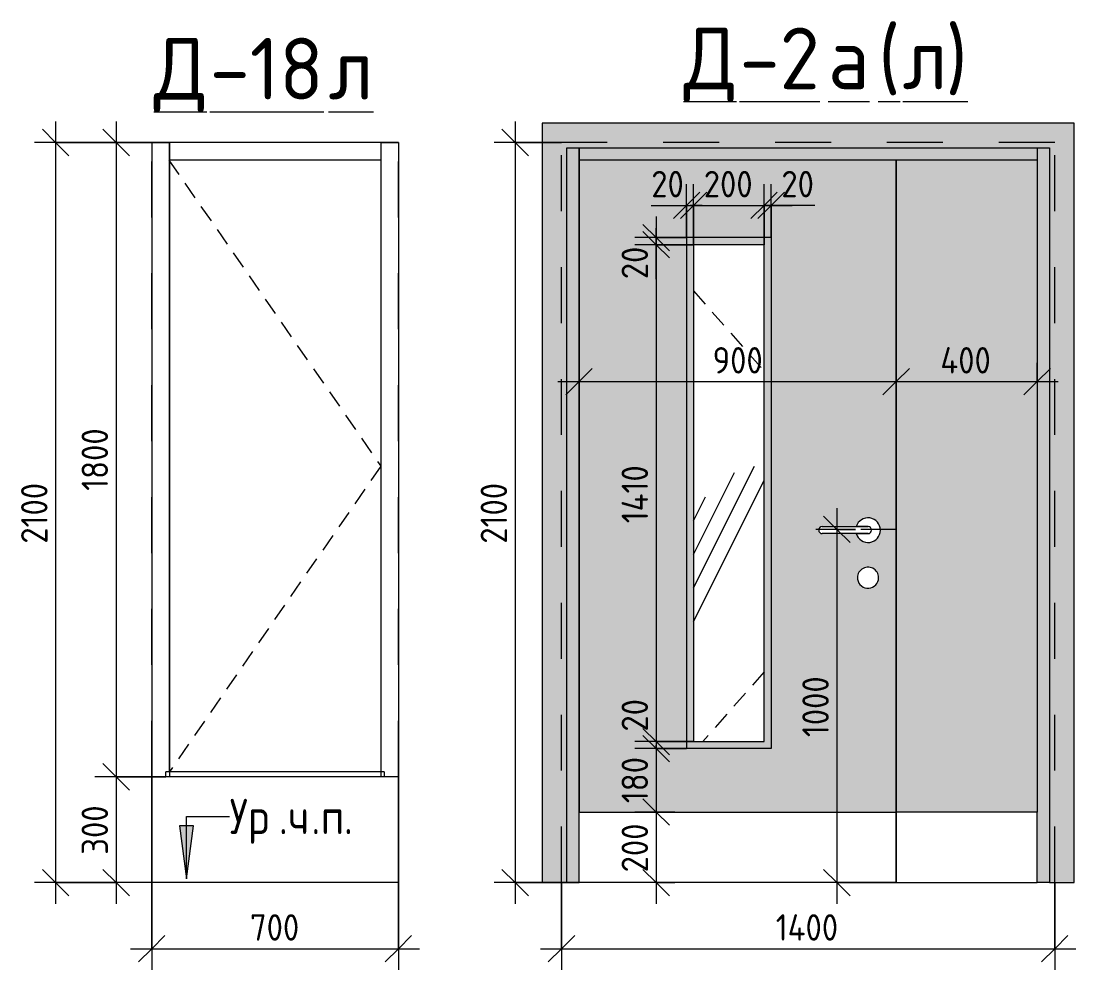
# Model space of a CAD drawing. Header units: millimetres. Extents: x 10994 to 23019, y 8176 to 23645.
# Drawn here: x 14257 to 17250, y 20927 to 23620 of the extents above; entities that cross this region are included whole.
import ezdxf

# ---------------------------------------------------------------- set-up
doc = ezdxf.new("R2010")
doc.units = ezdxf.units.MM
for name, pattern in [('200_ШТРИХ__ш1_п0_6_', [80, 50, -30]), ('ADSK_Штрих_ш2 п1', [150, 100, -50]), ('Штрих', [317.5, 158.75, -158.75])]:
    doc.linetypes.add(name, pattern=pattern)
for name, color, linetype, lineweight in [('A-ANNO-DIMS', 7, 'Continuous', 9), ('A-ANNO-DIMS-50', 7, 'Continuous', 9), ('A-DETL', 7, 'Continuous', 9), ('A-DETL-1', 7, 'ADSK_Штрих_ш2 п1', 9), ('A-DOOR', 7, 'Continuous', 9), ('A-DOOR-1', 7, 'Штрих', 9), ('A-DOOR-2', 7, '200_ШТРИХ__ш1_п0_6_', 9), ('A-DOOR-FRAM', 7, 'Continuous', 9)]:
    doc.layers.add(name, color=color, linetype=linetype, lineweight=lineweight)
doc.layers.add('G-ANNO-TEXT-1', color=7, linetype='Continuous', lineweight=9, true_color=0x3c3c3c)
doc.styles.add('GOST Common', font='GOST_Common.ttf', dxfattribs={"height": 175})
doc.styles.add('GOST Common_1', font='GOST_Common.ttf', dxfattribs={"width": 0.9, "height": 100})
doc.styles.add('ISOCPEUR', font='isocpeur.ttf', dxfattribs={"width": 0.9, "height": 75})
doc.dimstyles.new('ISO-1_5', dxfattribs={"dimscale": 304.8, "dimtxt": 74.698588, "dimasz": 0.246063, "dimexe": 0.19685, "dimexo": 0, "dimgap": 0, "dimtad": 1, "dimdec": 0, "dimrnd": 10, "dimzin": 0, "dimdsep": 46, "dimtxsty": 'ISOCPEUR', "dimblk1": 'OBLIQUE', "dimblk2": 'OBLIQUE', "dimsah": 1, "dimcen": 0.09, "dimdle": 0.19685, "dimazin": 0, "dimtfac": 1, "dimtdec": 4, "dimtix": 1, "dimtmove": 0, "dimatfit": 3, "dimfxl": 1, "dimtvp": 1, "dimtolj": 1, "dimtzin": 0, "dimarcsym": 2})
doc.dimstyles.new('ISO-1_5_1', dxfattribs={"dimscale": 304.8, "dimtxt": 74.698588, "dimasz": 0.246063, "dimexe": 0.19685, "dimexo": 0, "dimgap": 0, "dimtad": 1, "dimdec": 0, "dimrnd": 10, "dimzin": 0, "dimdsep": 46, "dimtxsty": 'ISOCPEUR', "dimblk1": 'OBLIQUE', "dimblk2": 'OBLIQUE', "dimsah": 1, "dimcen": 0.09, "dimdle": 0.19685, "dimazin": 0, "dimtfac": 1, "dimtdec": 4, "dimtix": 1, "dimtmove": 1, "dimatfit": 3, "dimfxl": 1, "dimtvp": 1, "dimtolj": 1, "dimtzin": 0, "dimarcsym": 2})

# ---------------------------------------------------------------- blocks, each defined once
blk = doc.blocks.new('Family - ___-32314358-_Двери_ 3 этаж 23-33')
at = {"layer": 'A-DOOR'}
for p, q in [((4226, 23225.1), (3626, 23225.1)), ((3626, 21489.1), (3626, 23225.1)), ((4226, 23225.1), (4226, 21489.1)), ((4226, 21489.1), (3626, 21489.1))]:
    blk.add_line(p, q, dxfattribs=at)
at = {"layer": 'A-DOOR-1'}
for p, q in [((4276, 23275.1), (3576, 23275.1)), ((3576, 21475.1), (3576, 23275.1)), ((4276, 23275.1), (3576, 23275.1)), ((3576, 21475.1), (3576, 23275.1)), ((4276, 21475.1), (4276, 23275.1)), ((4276, 21475.1), (4276, 23275.1))]:
    blk.add_line(p, q, dxfattribs=at)
at = {"layer": 'A-DOOR-2'}
for p, q in [((3624.6, 23225.1), (4226, 22357.1)), ((4226, 22357.1), (3626, 21489.1))]:
    blk.add_line(p, q, dxfattribs=at)
at = {"layer": 'A-DOOR-FRAM'}
for p, q in [((3576, 23275.1), (3626, 23275.1)), ((3576, 23275.1), (3576, 21475.1)), ((3626, 23225.1), (3626, 23275.1)), ((4226, 23275.1), (3626, 23275.1)), ((3626, 23275.1), (3626, 21475.1)), ((4226, 23275.1), (4226, 23225.1)), ((4226, 23275.1), (4276, 23275.1)), ((4226, 23275.1), (4226, 21475.1)), ((4276, 23275.1), (4276, 21475.1)), ((4226, 23225.1), (3626, 23225.1)), ((3626, 21475.1), (3576, 21475.1)), ((3616, 21475.1), (3616, 21489.1)), ((4236, 21489.1), (3616, 21489.1)), ((4236, 21475.1), (3616, 21475.1)), ((4276, 21475.1), (4226, 21475.1)), ((4236, 21489.1), (4236, 21475.1))]:
    blk.add_line(p, q, dxfattribs=at)
blk = doc.blocks.new('Family - ___-32314423-_Двери_ 3 этаж 23-33')
at = {"layer": 'A-DOOR'}
h = blk.add_hatch(color=256, dxfattribs=at)
h.paths.add_polyline_path([(5051.4, 21375.1), (5688.9, 21375.1), (5688.9, 23225.1), (4788.9, 23225.1), (4788.9, 21375.1), (4951.4, 21375.1)])
h.paths.add_polyline_path([(5113.9, 21575.1), (5113.9, 22985.1), (5313.9, 22985.1), (5313.9, 21575.1)])
h.paths.add_polyline_path([(5611.1, 22010.2), (5603.6, 22010.6), (5596.5, 22012.8), (5589.5, 22017.3), (5584.9, 22022.1), (5580.9, 22029.8), (5579.2, 22035.8), (5579.2, 22043.9), (5580.9, 22050.7), (5584.9, 22057.9), (5589.5, 22063), (5595.9, 22067.1), (5603, 22069.5), (5610.6, 22070), (5618, 22068.7), (5624.9, 22065.5), (5630.7, 22060.7), (5635.2, 22054.6), (5638, 22047.6), (5638.9, 22040.1), (5638, 22032.6), (5635.3, 22025.7), (5630.9, 22019.6), (5625.2, 22014.8), (5618.4, 22011.6), (5613.1, 22010.6)])
h.paths.add_polyline_path([(5609.5, 22140.1), (5600.5, 22141.1), (5592.1, 22144.4), (5584.8, 22149.8), (5579.1, 22156.8), (5575.4, 22165.1), (5476.4, 22165.4), (5473.9, 22166.4), (5471.9, 22168), (5470.3, 22170.1), (5469.3, 22172.5), (5468.9, 22175.1), (5469.3, 22177.7), (5470.3, 22180.1), (5471.9, 22182.1), (5473.9, 22183.7), (5476.4, 22184.7), (5478.9, 22185.1), (5575.4, 22185.1), (5579.1, 22193.3), (5584.8, 22200.4), (5592.1, 22205.7), (5600.5, 22209), (5611.5, 22209.8), (5618.4, 22208.8), (5626.7, 22205.2), (5633.9, 22199.6), (5639.3, 22192.4), (5642.8, 22184), (5643.9, 22175.1), (5642.3, 22165.1), (5639.3, 22157.7), (5632.9, 22149.8), (5625.5, 22144.4), (5616.6, 22141.1), (5611.5, 22140.4)])
blk.add_hatch(color=256, dxfattribs=at).paths.add_polyline_path([(5688.9, 21375.1), (6088.9, 21375.1), (6088.9, 23225.1), (5688.9, 23225.1), (5688.9, 21498.6)])
h = blk.add_hatch(dxfattribs=at)
h.set_pattern_fill('FP_4', color=256, style=0, pattern_type=2)
h.set_pattern_definition([(63.435, (127, 63.5), (-511.167, 1533.495), [635, -381, 635, -381, -807.806]), (63.435, (127, 63.5), (-511.167, 1533.495), [-2032, 254, -553.81]), (63.435, (95.2, 95.2), (-511.167, 1533.495), [508, -635, 381, -381, -934.806]), (63.435, (95.2, 95.2), (-511.167, 1533.495), [-1905, 444.5, -490.31]), (63.435, (95.2, 190.5), (-511.167, 1533.495), [381, -762, 254, -381, -1061.806]), (63.435, (95.2, 190.5), (-511.167, 1533.495), [-1778, 571.5, -490.31]), (63.435, (190.5, 95.2), (-511.167, 1533.495), [381, -762, 317.5, -12809.3]), (63.435, (285.8, 190.5), (-511.167, 1533.495), [190.5, -952.5, 127, -12999.8]), (63.435, (127, 349.2), (-511.167, 1533.495), [127, -952.5, 127, -508, -1125.306]), (63.435, (127, 349.2), (-511.167, 1533.495), [-1714.5, 317.5, -807.81]), (63.435, (698.5, 254), (-511.167, 1533.495), [635, -952.5, 762, -503.006]), (63.435, (698.5, 158.8), (-511.167, 1533.495), [889, -635, 952.5, -376.006]), (63.435, (762, 190.5), (-511.167, 1533.495), [1016, -508, 762, -553.806]), (63.435, (857.2, 285.8), (-511.167, 1533.495), [635, -889, 508, -807.806]), (63.435, (762, 476.2), (-511.167, 1533.495), [317.5, -1270, 381, -871.306]), (63.435, (952.5, 381), (-511.167, 1533.495), [254, -1270, 254, -1061.806])])
h.paths.add_polyline_path([(5313.9, 21575.1), (5313.9, 22985.1), (5113.9, 22985.1), (5113.9, 21575.1)])
at = {"layer": 'A-DOOR-FRAM'}
for points in [[(4753.9, 21175.1), (4753.9, 23260.1), (6123.9, 23260.1), (6123.9, 21175.1), (6193.9, 21175.1), (6193.9, 23330.1), (4683.9, 23330.1), (4683.9, 21175.1)], [(4788.9, 21175.1), (4788.9, 23260.1), (4753.9, 23260.1), (4753.9, 21175.1)], [(4788.9, 23225.1), (6088.9, 23225.1), (6088.9, 23260.1), (4788.9, 23260.1)], [(6088.9, 21175.1), (6123.9, 21175.1), (6123.9, 23260.1), (6088.9, 23260.1), (6088.9, 21375.1)]]:
    blk.add_hatch(color=256, dxfattribs=at).paths.add_polyline_path(points)
at = {"layer": 'A-DOOR'}
for p, q in [((5688.9, 23225.1), (4788.9, 23225.1)), ((4788.9, 21375.1), (4788.9, 23225.1)), ((5688.9, 23225.1), (5688.9, 21375.1)), ((6088.9, 23225.1), (5688.9, 23225.1)), ((5688.9, 21375.1), (5688.9, 23225.1)), ((6088.9, 23225.1), (6088.9, 21375.1)), ((5333.9, 23005.1), (5093.9, 23005.1)), ((5093.9, 23005.1), (5093.9, 21555.1)), ((5333.9, 23005.1), (5333.9, 21555.1)), ((5113.9, 22985.1), (5113.9, 21575.1)), ((5313.9, 22985.1), (5113.9, 22985.1)), ((5313.9, 21575.1), (5313.9, 22985.1)), ((5478.9, 22185.1), (5608.9, 22185.1)), ((5608.9, 22185.1), (5575.4, 22185.1)), ((5608.9, 22165.1), (5478.9, 22165.1)), ((5575.4, 22165.1), (5608.9, 22165.1)), ((5333.9, 21555.1), (5093.9, 21555.1)), ((5113.9, 21575.1), (5313.9, 21575.1)), ((4788.9, 21375.1), (5688.9, 21375.1)), ((4788.9, 21175.1), (4788.9, 21375.1)), ((5688.9, 21175.1), (5688.9, 21375.1)), ((6088.9, 21375.1), (5688.9, 21375.1)), ((5688.9, 21375.1), (5688.9, 21175.1)), ((6088.9, 21175.1), (6088.9, 21375.1)), ((5688.9, 21175.1), (4788.9, 21175.1)), ((5688.9, 21175.1), (6088.9, 21175.1))]:
    blk.add_line(p, q, dxfattribs=at)
for centre, radius, start, end in [((5478.9, 22175.1), 10, 90, 270), ((5608.9, 22175.1), 35, 0, 163.3985), ((5608.9, 22175.1), 10, 270, 90), ((5608.9, 22175.1), 10, 270, 90), ((5608.9, 22175.1), 35, 196.6015, 0), ((5608.9, 22040.1), 30, 0, 188.1699), ((5608.9, 22040.1), 30, 188.1699, 0)]:
    blk.add_arc(centre, radius, start, end, dxfattribs=at)
at = {"layer": 'A-DOOR-1'}
for p, q in [((6138.9, 23275.1), (4738.9, 23275.1)), ((4738.9, 21175.1), (4738.9, 23275.1)), ((6138.9, 23275.1), (4738.9, 23275.1)), ((4738.9, 21175.1), (4738.9, 23275.1)), ((6138.9, 21175.1), (6138.9, 23275.1)), ((6138.9, 21175.1), (6138.9, 23275.1))]:
    blk.add_line(p, q, dxfattribs=at)
at = {"layer": 'A-DOOR-2'}
for p, q in [((5113.9, 22853.9), (5313.9, 22626.5)), ((5313.9, 21773), (5140.2, 21575.1))]:
    blk.add_line(p, q, dxfattribs=at)
at = {"layer": 'A-DOOR-FRAM'}
for p, q in [((6193.9, 23330.1), (4683.9, 23330.1)), ((4683.9, 23330.1), (4683.9, 21175.1)), ((6193.9, 21175.1), (6193.9, 23330.1)), ((4753.9, 21175.1), (4753.9, 23260.1)), ((4753.9, 23260.1), (6123.9, 23260.1)), ((4788.9, 23225.1), (4788.9, 23260.1)), ((4788.9, 23260.1), (4788.9, 21375.1)), ((6088.9, 23260.1), (6088.9, 23225.1)), ((6088.9, 23260.1), (6088.9, 21375.1)), ((6123.9, 23260.1), (6123.9, 21175.1)), ((6088.9, 23225.1), (4788.9, 23225.1)), ((4683.9, 21175.1), (4753.9, 21175.1)), ((4788.9, 21175.1), (4753.9, 21175.1)), ((6123.9, 21175.1), (6088.9, 21175.1)), ((6123.9, 21175.1), (6193.9, 21175.1))]:
    blk.add_line(p, q, dxfattribs=at)
blk = doc.blocks.new('DIMBLOCK10-_Двери_ 3 этаж 23-33')
at = {"layer": 'A-ANNO-DIMS-50'}
for p, q in [((14526.3, 23335.1), (14526.3, 21475.1)), ((14627.3, 23275.1), (14466.3, 23275.1)), ((14526.3, 23275.1), (14627.3, 23275.1)), ((14667.3, 21475.1), (14466.3, 21475.1)), ((14526.3, 21475.1), (14667.3, 21475.1))]:
    blk.add_line(p, q, dxfattribs=at)
at = {"layer": 'A-ANNO-DIMS-50', "lineweight": 20}
for p, q in [((14526.3, 23275.1), (14488.8, 23312.6)), ((14526.3, 23275.1), (14563.8, 23237.6)), ((14526.3, 21475.1), (14488.8, 21512.6)), ((14526.3, 21475.1), (14563.8, 21437.6))]:
    blk.add_line(p, q, dxfattribs=at)
at = {"layer": 'A-ANNO-DIMS-50', "color": 0, "insert": (14428.3, 22286.7), "char_height": 75, "width": 212.029, "attachment_point": 1, "rotation": 90, "line_spacing_factor": 1.149209, "style": 'ISOCPEUR'}
blk.add_mtext('1800', dxfattribs=at)
blk = doc.blocks.new('_Oblique')
at = {"color": 0, "linetype": 'ByBlock', "lineweight": -2}
blk.add_line((-0.5, -0.5), (0.5, 0.5), dxfattribs=at)
blk = doc.blocks.new('DIMBLOCK11-_Двери_ 3 этаж 23-33')
at = {"layer": 'A-ANNO-DIMS-50', "lineweight": 20}
for p, q in [((14526.3, 21475.1), (14488.8, 21512.6)), ((14526.3, 21475.1), (14563.8, 21437.6)), ((14526.3, 21175.1), (14488.8, 21212.6)), ((14526.3, 21175.1), (14563.8, 21137.6))]:
    blk.add_line(p, q, dxfattribs=at)
at = {"layer": 'A-ANNO-DIMS-50'}
for p, q in [((14667.3, 21475.1), (14466.3, 21475.1)), ((14526.3, 21475.1), (14526.3, 21115.1)), ((14526.3, 21475.1), (14667.3, 21475.1)), ((14527.9, 21175.1), (14466.3, 21175.1)), ((14526.3, 21175.1), (14527.9, 21175.1))]:
    blk.add_line(p, q, dxfattribs=at)
at = {"layer": 'A-ANNO-DIMS-50', "color": 0, "insert": (14428.3, 21254), "char_height": 75, "width": 170.658, "attachment_point": 1, "rotation": 90, "line_spacing_factor": 1.149209, "style": 'ISOCPEUR'}
blk.add_mtext('300', dxfattribs=at)
blk = doc.blocks.new('DIMBLOCK12-_Двери_ 3 этаж 23-33')
at = {"layer": 'A-ANNO-DIMS-50'}
for p, q in [((14627.3, 21475.1), (14627.3, 20927.3)), ((14627.3, 20987.3), (14627.3, 21475.1)), ((15327.3, 21475.1), (15327.3, 20927.3)), ((15327.3, 20987.3), (15327.3, 21475.1)), ((14567.3, 20987.3), (15387.3, 20987.3))]:
    blk.add_line(p, q, dxfattribs=at)
at = {"layer": 'A-ANNO-DIMS-50', "lineweight": 20}
for p, q in [((14627.3, 20987.3), (14664.8, 21024.8)), ((15327.3, 20987.3), (15364.8, 21024.8)), ((14627.3, 20987.3), (14589.8, 20949.8)), ((15327.3, 20987.3), (15289.8, 20949.8))]:
    blk.add_line(p, q, dxfattribs=at)
at = {"layer": 'A-ANNO-DIMS-50', "color": 0, "insert": (14906.2, 21085.3), "char_height": 75, "width": 170.658, "attachment_point": 1, "line_spacing_factor": 1.149209, "style": 'ISOCPEUR'}
blk.add_mtext('700', dxfattribs=at)
blk = doc.blocks.new('DIMBLOCK26-_Двери_ 3 этаж 23-33')
at = {"layer": 'A-ANNO-DIMS-50'}
for p, q in [((14354.6, 23335.1), (14354.6, 21115.1)), ((14627.3, 23275.1), (14294.6, 23275.1)), ((14354.6, 23275.1), (14627.3, 23275.1)), ((14527.9, 21175.1), (14294.6, 21175.1)), ((14354.6, 21175.1), (14527.9, 21175.1))]:
    blk.add_line(p, q, dxfattribs=at)
at = {"layer": 'A-ANNO-DIMS-50', "lineweight": 20}
for p, q in [((14354.6, 23275.1), (14317.1, 23312.6)), ((14354.6, 23275.1), (14392.1, 23237.6)), ((14354.6, 21175.1), (14317.1, 21212.6)), ((14354.6, 21175.1), (14392.1, 21137.6))]:
    blk.add_line(p, q, dxfattribs=at)
at = {"layer": 'A-ANNO-DIMS-50', "color": 0, "insert": (14256.6, 22136.7), "char_height": 75, "width": 212.029, "attachment_point": 1, "rotation": 90, "line_spacing_factor": 1.149209, "style": 'ISOCPEUR'}
blk.add_mtext('2100', dxfattribs=at)
blk = doc.blocks.new('DIMBLOCK36-_Двери_ 3 этаж 23-33')
at = {"layer": 'A-ANNO-DIMS-50'}
for p, q in [((16058.9, 21435.1), (16058.9, 21115.1)), ((16111.9, 21375.1), (15998.9, 21375.1)), ((16058.9, 21375.1), (16111.9, 21375.1)), ((16111.9, 21175.1), (15998.9, 21175.1)), ((16058.9, 21175.1), (16111.9, 21175.1))]:
    blk.add_line(p, q, dxfattribs=at)
at = {"layer": 'A-ANNO-DIMS-50', "lineweight": 20}
for p, q in [((16058.9, 21375.1), (16021.4, 21412.6)), ((16058.9, 21375.1), (16096.4, 21337.6)), ((16058.9, 21175.1), (16021.4, 21212.6)), ((16058.9, 21175.1), (16096.4, 21137.6))]:
    blk.add_line(p, q, dxfattribs=at)
at = {"layer": 'A-ANNO-DIMS-50', "color": 0, "insert": (15960.9, 21204), "char_height": 75, "width": 170.658, "attachment_point": 1, "rotation": 90, "line_spacing_factor": 1.149209, "style": 'ISOCPEUR'}
blk.add_mtext('200', dxfattribs=at)
blk = doc.blocks.new('DIMBLOCK37-_Двери_ 3 этаж 23-33')
at = {"layer": 'A-ANNO-DIMS-50', "lineweight": 20}
for p, q in [((16571.8, 22177.3), (16534.3, 22214.8)), ((16571.8, 22177.3), (16609.3, 22139.8)), ((16571.8, 21175.1), (16534.3, 21212.6)), ((16571.8, 21175.1), (16609.3, 21137.6))]:
    blk.add_line(p, q, dxfattribs=at)
at = {"layer": 'A-ANNO-DIMS-50'}
for p, q in [((16571.8, 22237.3), (16571.8, 21115.1)), ((16624.9, 22177.3), (16511.8, 22177.3)), ((16571.8, 22177.3), (16624.9, 22177.3)), ((16740.3, 21175.1), (16511.8, 21175.1)), ((16571.8, 21175.1), (16740.3, 21175.1))]:
    blk.add_line(p, q, dxfattribs=at)
at = {"layer": 'A-ANNO-DIMS-50', "color": 0, "insert": (16473.9, 21587.8), "char_height": 75, "width": 212.029, "attachment_point": 1, "rotation": 90, "line_spacing_factor": 1.149209, "style": 'ISOCPEUR'}
blk.add_mtext('1000', dxfattribs=at)
blk = doc.blocks.new('DIMBLOCK38-_Двери_ 3 этаж 23-33')
at = {"layer": 'A-ANNO-DIMS-50'}
for p, q in [((15790.3, 21175.1), (15790.3, 20927.3)), ((15790.3, 20987.3), (15790.3, 21175.1)), ((17190.3, 21175.1), (17190.3, 20927.3)), ((17190.3, 20987.3), (17190.3, 21175.1)), ((15730.3, 20987.3), (17250.3, 20987.3))]:
    blk.add_line(p, q, dxfattribs=at)
at = {"layer": 'A-ANNO-DIMS-50', "lineweight": 20}
for p, q in [((15790.3, 20987.3), (15827.8, 21024.8)), ((17190.3, 20987.3), (17227.8, 21024.8)), ((15790.3, 20987.3), (15752.8, 20949.8)), ((17190.3, 20987.3), (17152.8, 20949.8))]:
    blk.add_line(p, q, dxfattribs=at)
at = {"layer": 'A-ANNO-DIMS-50', "color": 0, "insert": (16398.4, 21085.3), "char_height": 75, "width": 220.648, "attachment_point": 1, "line_spacing_factor": 1.149209, "style": 'ISOCPEUR'}
blk.add_mtext('1400', dxfattribs=at)
blk = doc.blocks.new('DIMBLOCK39-_Двери_ 3 этаж 23-33')
at = {"layer": 'A-ANNO-DIMS-50'}
for p, q in [((15658.9, 23335.1), (15658.9, 21115.1)), ((15790.3, 23275.1), (15598.9, 23275.1)), ((15658.9, 23275.1), (15790.3, 23275.1)), ((15840.3, 21175.1), (15598.9, 21175.1)), ((15658.9, 21175.1), (15840.3, 21175.1))]:
    blk.add_line(p, q, dxfattribs=at)
at = {"layer": 'A-ANNO-DIMS-50', "lineweight": 20}
for p, q in [((15658.9, 23275.1), (15621.4, 23312.6)), ((15658.9, 23275.1), (15696.4, 23237.6)), ((15658.9, 21175.1), (15621.4, 21212.6)), ((15658.9, 21175.1), (15696.4, 21137.6))]:
    blk.add_line(p, q, dxfattribs=at)
at = {"layer": 'A-ANNO-DIMS-50', "color": 0, "insert": (15560.9, 22136.7), "char_height": 75, "width": 212.029, "attachment_point": 1, "rotation": 90, "line_spacing_factor": 1.149209, "style": 'ISOCPEUR'}
blk.add_mtext('2100', dxfattribs=at)
blk = doc.blocks.new('DIMBLOCK40-_Двери_ 3 этаж 23-33')
at = {"layer": 'A-ANNO-DIMS-50'}
for p, q in [((15840.3, 22649.5), (15840.3, 22536.5)), ((15840.3, 22596.5), (15840.3, 22649.5)), ((16740.3, 22649.5), (16740.3, 22536.5)), ((16740.3, 22596.5), (16740.3, 22649.5)), ((15780.3, 22596.5), (16740.3, 22596.5))]:
    blk.add_line(p, q, dxfattribs=at)
at = {"layer": 'A-ANNO-DIMS-50', "lineweight": 20}
for p, q in [((15840.3, 22596.5), (15877.8, 22634)), ((16740.3, 22596.5), (16777.8, 22634)), ((15840.3, 22596.5), (15802.8, 22559)), ((16740.3, 22596.5), (16702.8, 22559))]:
    blk.add_line(p, q, dxfattribs=at)
at = {"layer": 'A-ANNO-DIMS-50', "color": 0, "insert": (16219.2, 22694.5), "char_height": 75, "width": 170.658, "attachment_point": 1, "line_spacing_factor": 1.149209, "style": 'ISOCPEUR'}
blk.add_mtext('900', dxfattribs=at)
blk = doc.blocks.new('DIMBLOCK41-_Двери_ 3 этаж 23-33')
at = {"layer": 'A-ANNO-DIMS-50'}
for p, q in [((16740.3, 22649.5), (16740.3, 22536.5)), ((16740.3, 22596.5), (16740.3, 22649.5)), ((17140.3, 22649.5), (17140.3, 22536.5)), ((17140.3, 22596.5), (17140.3, 22649.5)), ((16740.3, 22596.5), (17200.3, 22596.5))]:
    blk.add_line(p, q, dxfattribs=at)
at = {"layer": 'A-ANNO-DIMS-50', "lineweight": 20}
for p, q in [((16740.3, 22596.5), (16777.8, 22634)), ((17140.3, 22596.5), (17177.8, 22634)), ((16740.3, 22596.5), (16702.8, 22559)), ((17140.3, 22596.5), (17102.8, 22559))]:
    blk.add_line(p, q, dxfattribs=at)
at = {"layer": 'A-ANNO-DIMS-50', "color": 0, "insert": (16865.6, 22694.5), "char_height": 75, "width": 179.277, "attachment_point": 1, "line_spacing_factor": 1.149209, "style": 'ISOCPEUR'}
blk.add_mtext('400', dxfattribs=at)
blk = doc.blocks.new('DIMBLOCK47-_Двери_ 3 этаж 23-33')
at = {"layer": 'A-ANNO-DIMS-50'}
for p, q in [((16145.3, 23005.1), (16145.3, 23156.5)), ((16165.3, 22985.1), (16165.3, 23156.5)), ((16045.1, 23096.5), (16189.9, 23096.5)), ((16085.3, 23096.5), (16165.3, 23096.5)), ((16145.3, 23096.5), (16145.3, 23005.1)), ((16189.9, 23096.5), (16155.3, 23096.5)), ((16165.3, 23096.5), (16165.3, 22985.1))]:
    blk.add_line(p, q, dxfattribs=at)
at = {"layer": 'A-ANNO-DIMS-50', "lineweight": 20}
for p, q in [((16145.3, 23096.5), (16182.8, 23134)), ((16165.3, 23096.5), (16202.8, 23134)), ((16145.3, 23096.5), (16107.8, 23059)), ((16165.3, 23096.5), (16127.8, 23059))]:
    blk.add_line(p, q, dxfattribs=at)
at = {"layer": 'A-ANNO-DIMS-50', "color": 0, "insert": (16045.1, 23194.5), "char_height": 75, "width": 113.772, "attachment_point": 1, "line_spacing_factor": 1.149209, "style": 'ISOCPEUR'}
blk.add_mtext('20', dxfattribs=at)
blk = doc.blocks.new('DIMBLOCK48-_Двери_ 3 этаж 23-33')
at = {"layer": 'A-ANNO-DIMS-50'}
for p, q in [((16165.3, 22985.1), (16165.3, 23156.5)), ((16365.3, 22985.1), (16365.3, 23156.5)), ((16165.3, 23096.5), (16365.3, 23096.5)), ((16165.3, 23096.5), (16165.3, 22985.1)), ((16365.3, 23096.5), (16365.3, 22985.1))]:
    blk.add_line(p, q, dxfattribs=at)
at = {"layer": 'A-ANNO-DIMS-50', "lineweight": 20}
for p, q in [((16165.3, 23096.5), (16202.8, 23134)), ((16365.3, 23096.5), (16402.8, 23134)), ((16165.3, 23096.5), (16127.8, 23059)), ((16365.3, 23096.5), (16327.8, 23059))]:
    blk.add_line(p, q, dxfattribs=at)
at = {"layer": 'A-ANNO-DIMS-50', "color": 0, "insert": (16194.2, 23194.5), "char_height": 75, "width": 170.658, "attachment_point": 1, "line_spacing_factor": 1.149209, "style": 'ISOCPEUR'}
blk.add_mtext('200', dxfattribs=at)
blk = doc.blocks.new('DIMBLOCK49-_Двери_ 3 этаж 23-33')
at = {"layer": 'A-ANNO-DIMS-50'}
for p, q in [((16365.3, 22985.1), (16365.3, 23156.5)), ((16385.3, 23005.1), (16385.3, 23156.5)), ((16364.4, 23096.5), (16375.3, 23096.5)), ((16509.2, 23096.5), (16364.4, 23096.5)), ((16365.3, 23096.5), (16445.3, 23096.5)), ((16365.3, 23096.5), (16365.3, 22985.1)), ((16385.3, 23096.5), (16385.3, 23005.1))]:
    blk.add_line(p, q, dxfattribs=at)
at = {"layer": 'A-ANNO-DIMS-50', "lineweight": 20}
for p, q in [((16365.3, 23096.5), (16402.8, 23134)), ((16385.3, 23096.5), (16422.8, 23134)), ((16365.3, 23096.5), (16327.8, 23059)), ((16385.3, 23096.5), (16347.8, 23059))]:
    blk.add_line(p, q, dxfattribs=at)
at = {"layer": 'A-ANNO-DIMS-50', "color": 0, "insert": (16414.4, 23194.5), "char_height": 75, "width": 113.772, "attachment_point": 1, "line_spacing_factor": 1.149209, "style": 'ISOCPEUR'}
blk.add_mtext('20', dxfattribs=at)
blk = doc.blocks.new('DIMBLOCK50-_Двери_ 3 этаж 23-33')
at = {"layer": 'A-ANNO-DIMS-50'}
for p, q in [((16058.9, 23065.1), (16058.9, 22985.1)), ((16058.9, 23031.9), (16058.9, 22995.1)), ((16058.9, 22887.1), (16058.9, 23031.9)), ((16145.3, 23005.1), (15998.9, 23005.1)), ((16058.9, 23005.1), (16145.3, 23005.1)), ((16165.3, 22985.1), (15998.9, 22985.1)), ((16058.9, 22985.1), (16165.3, 22985.1))]:
    blk.add_line(p, q, dxfattribs=at)
at = {"layer": 'A-ANNO-DIMS-50', "lineweight": 20}
for p, q in [((16058.9, 23005.1), (16021.4, 23042.6)), ((16058.9, 22985.1), (16021.4, 23022.6)), ((16058.9, 23005.1), (16096.4, 22967.6)), ((16058.9, 22985.1), (16096.4, 22947.6))]:
    blk.add_line(p, q, dxfattribs=at)
at = {"layer": 'A-ANNO-DIMS-50', "color": 0, "insert": (15960.9, 22887.1), "char_height": 75, "width": 113.772, "attachment_point": 1, "rotation": 90, "line_spacing_factor": 1.149209, "style": 'ISOCPEUR'}
blk.add_mtext('20', dxfattribs=at)
blk = doc.blocks.new('DIMBLOCK51-_Двери_ 3 этаж 23-33')
at = {"layer": 'A-ANNO-DIMS-50', "lineweight": 20}
for p, q in [((16058.9, 22985.1), (16021.4, 23022.6)), ((16058.9, 22985.1), (16096.4, 22947.6)), ((16058.9, 21575.1), (16021.4, 21612.6)), ((16058.9, 21575.1), (16096.4, 21537.6))]:
    blk.add_line(p, q, dxfattribs=at)
at = {"layer": 'A-ANNO-DIMS-50'}
for p, q in [((16165.3, 22985.1), (15998.9, 22985.1)), ((16058.9, 22985.1), (16058.9, 21575.1)), ((16058.9, 22985.1), (16165.3, 22985.1)), ((16165.3, 21575.1), (15998.9, 21575.1)), ((16058.9, 21575.1), (16165.3, 21575.1))]:
    blk.add_line(p, q, dxfattribs=at)
at = {"layer": 'A-ANNO-DIMS-50', "color": 0, "insert": (15960.9, 22194.6), "char_height": 75, "width": 205.134, "attachment_point": 1, "rotation": 90, "line_spacing_factor": 1.149209, "style": 'ISOCPEUR'}
blk.add_mtext('1410', dxfattribs=at)
blk = doc.blocks.new('DIMBLOCK52-_Двери_ 3 этаж 23-33')
at = {"layer": 'A-ANNO-DIMS-50'}
for p, q in [((16058.9, 21698.4), (16058.9, 21553.5)), ((16165.3, 21575.1), (15998.9, 21575.1)), ((16145.3, 21555.1), (15998.9, 21555.1)), ((16058.9, 21575.1), (16058.9, 21495.1)), ((16058.9, 21575.1), (16165.3, 21575.1)), ((16058.9, 21553.5), (16058.9, 21565.1)), ((16058.9, 21555.1), (16145.3, 21555.1))]:
    blk.add_line(p, q, dxfattribs=at)
at = {"layer": 'A-ANNO-DIMS-50', "lineweight": 20}
for p, q in [((16058.9, 21575.1), (16021.4, 21612.6)), ((16058.9, 21555.1), (16021.4, 21592.6)), ((16058.9, 21575.1), (16096.4, 21537.6)), ((16058.9, 21555.1), (16096.4, 21517.6))]:
    blk.add_line(p, q, dxfattribs=at)
at = {"layer": 'A-ANNO-DIMS-50', "color": 0, "insert": (15960.9, 21603.5), "char_height": 75, "width": 113.772, "attachment_point": 1, "rotation": 90, "line_spacing_factor": 1.149209, "style": 'ISOCPEUR'}
blk.add_mtext('20', dxfattribs=at)
blk = doc.blocks.new('DIMBLOCK53-_Двери_ 3 этаж 23-33')
at = {"layer": 'A-ANNO-DIMS-50'}
for p, q in [((16058.9, 21615.1), (16058.9, 21315.1)), ((16145.3, 21555.1), (15998.9, 21555.1)), ((16058.9, 21555.1), (16145.3, 21555.1)), ((16111.9, 21375.1), (15998.9, 21375.1)), ((16058.9, 21375.1), (16111.9, 21375.1))]:
    blk.add_line(p, q, dxfattribs=at)
at = {"layer": 'A-ANNO-DIMS-50', "lineweight": 20}
for p, q in [((16058.9, 21555.1), (16021.4, 21592.6)), ((16058.9, 21555.1), (16096.4, 21517.6)), ((16058.9, 21375.1), (16021.4, 21412.6)), ((16058.9, 21375.1), (16096.4, 21337.6))]:
    blk.add_line(p, q, dxfattribs=at)
at = {"layer": 'A-ANNO-DIMS-50', "color": 0, "insert": (15960.9, 21400.4), "char_height": 75, "width": 155.143, "attachment_point": 1, "rotation": 90, "line_spacing_factor": 1.149209, "style": 'ISOCPEUR'}
blk.add_mtext('180', dxfattribs=at)

msp = doc.modelspace()

# ---------------------------------------------------------------- hatches: boundary and pattern name
at = {"layer": 'G-ANNO-TEXT-1'}
msp.add_hatch(color=256, dxfattribs=at).paths.add_polyline_path([(14726.2, 21185.7), (14746, 21335.7), (14706.5, 21335.7)])

# ---------------------------------------------------------------- linework, layer by layer
at = {"layer": 'A-DETL'}
msp.add_line((15327.9, 21175.1), (14527.9, 21175.1), dxfattribs=at)
at = {"layer": 'A-DETL-1'}
msp.add_line((16740.3, 22177.3), (16512.3, 22177.3), dxfattribs=at)
at = {"layer": 'G-ANNO-TEXT-1'}
for p, q in [((14726.2, 21362.6), (14848.3, 21362.6)), ((14726.2, 21185.7), (14726.2, 21362.6)), ((14746, 21335.7), (14706.5, 21335.7)), ((14706.5, 21335.7), (14726.2, 21185.7)), ((14726.2, 21185.7), (14746, 21335.7))]:
    msp.add_line(p, q, dxfattribs=at)

# ---------------------------------------------------------------- block references
at = {"layer": 'A-DOOR'}
for name in ['Family - ___-32314423-_Двери_ 3 этаж 23-33', 'Family - ___-32314358-_Двери_ 3 этаж 23-33']:
    msp.add_blockref(name, (11051.4, 0), dxfattribs=at)

# ---------------------------------------------------------------- texts
at = {"layer": 'G-ANNO-TEXT-1', "attachment_point": 1}
for s, insert, char_height, width, style in [('\\L\\fGOST Common|b0|i0|c204|p34|;\\LД', (16136.9, 23601.2), 175, 192.405, 'GOST Common'), ('\\L-2', (16295.7, 23601.2), 175, 304.641, 'GOST Common'), ('\\L\\fGOST Common|b0|i0|c204|p34|;\\L(', (16689.3, 23601.2), 175, 84.177, 'GOST Common'), ('\\L\\fGOST Common|b0|i0|c204|p34|;\\L)', (16881.1, 23601.2), 175, 84.177, 'GOST Common'), ('\\L\\fGOST Common|b0|i0|c204|p34|;\\LД', (14633.3, 23572), 175, 192.405, 'GOST Common'), ('\\L-18', (14792.1, 23572), 175, 408.861, 'GOST Common'), ('\\L\\fGOST Common|b0|i0|c204|p34|;\\Lа', (16547, 23601.2), 175, 172.363, 'GOST Common'), ('\\L\\fGOST Common|b0|i0|c204|p34|;\\Lл', (16758.7, 23601.2), 175, 148.312, 'GOST Common'), ('\\L\\fGOST Common|b0|i0|c204|p34|;\\Lл', (15129.4, 23572), 175, 148.312, 'GOST Common'), ('Ур', (14848.3, 21412.6), 100, 169.557, 'GOST Common_1'), ('\\fGOST Common|b0|i0|c204|p34|;\\W.9;ч', (15015, 21412.6), 100, 79.367, 'GOST Common_1'), ('\\fGOST Common|b0|i0|c204|p34|;\\W.9;п', (15107.3, 21412.6), 100, 79.367, 'GOST Common_1'), ('\\fGOST Common|b0|i0|c204|p34|;\\W.9;.', (14988.2, 21412.6), 100, 32.468, 'GOST Common_1'), ('\\fGOST Common|b0|i0|c204|p34|;\\W.9;.', (15080.5, 21412.6), 100, 32.468, 'GOST Common_1'), ('\\fGOST Common|b0|i0|c204|p34|;\\W.9;.', (15172.8, 21412.6), 100, 32.468, 'GOST Common_1')]:
    msp.add_mtext(s, dxfattribs=dict(at, insert=insert, char_height=char_height, width=width, style=style))

# ---------------------------------------------------------------- dimensions: what is measured, and where the dimension line sits
at = {"layer": 'A-ANNO-DIMS'}
for base, p1, p2, override, picture, middle in [((14354.6, 21175.1), (14627.3, 23275.1), (14527.9, 21175.1), {"dimpost": '<>', "dimfxl": 2102.353014}, 'DIMBLOCK26-_Двери_ 3 этаж 23-33', (14317.1, 22225.1)), ((14526.3, 21475.1), (14627.3, 23275.1), (14667.3, 21475.1), {"dimpost": '<>', "dimfxl": 1800.44439}, 'DIMBLOCK10-_Двери_ 3 этаж 23-33', (14488.8, 22375.1)), ((15658.9, 21175.1), (15790.3, 23275.1), (15840.3, 21175.1), {"dimpost": '<>', "dimfxl": 2100.595154}, 'DIMBLOCK39-_Двери_ 3 этаж 23-33', (15621.4, 22225.1)), ((16058.9, 21575.1), (16165.3, 22985.1), (16165.3, 21575.1), {"dimpost": '<>', "dimfxl": 1410}, 'DIMBLOCK51-_Двери_ 3 этаж 23-33', (16021.4, 22280.1)), ((16571.8, 21175.1), (16624.9, 22177.3), (16740.3, 21175.1), {"dimpost": '<>', "dimfxl": 1008.79989}, 'DIMBLOCK37-_Двери_ 3 этаж 23-33', (16534.3, 21676.2)), ((16058.9, 21375.1), (16145.3, 21555.1), (16111.9, 21375.1), {"dimpost": '<>', "dimfxl": 183.070589}, 'DIMBLOCK53-_Двери_ 3 этаж 23-33', (16021.4, 21465.1)), ((14526.3, 21175.1), (14667.3, 21475.1), (14527.9, 21175.1), {"dimpost": '<>', "dimfxl": 330.822229}, 'DIMBLOCK11-_Двери_ 3 этаж 23-33', (14488.8, 21325.1)), ((16058.9, 21175.1), (16111.9, 21375.1), (16111.9, 21175.1), {"dimpost": '<>', "dimfxl": 200}, 'DIMBLOCK36-_Двери_ 3 этаж 23-33', (16021.4, 21275.1))]:
    dim = msp.add_linear_dim(base=base, p1=p1, p2=p2, angle=90, dimstyle='ISO-1_5', override=override, dxfattribs=at)
    dim.commit()
    dim.dimension.update_dxf_attribs({"geometry": picture, "text_midpoint": middle})
for base, p1, p2, picture, middle in [((16165.3, 23096.5), (16145.3, 23005.1), (16165.3, 22985.1), 'DIMBLOCK47-_Двери_ 3 этаж 23-33', (16101.9, 23144.5)), ((16385.3, 23096.5), (16365.3, 22985.1), (16385.3, 23005.1), 'DIMBLOCK49-_Двери_ 3 этаж 23-33', (16471.2, 23144.5))]:
    dim = msp.add_linear_dim(base=base, p1=p1, p2=p2, dimstyle='ISO-1_5_1', override={"dimpost": '<>', "dimfxl": 28.284271}, dxfattribs=at)
    dim.commit()
    dim.dimension.update_dxf_attribs({"geometry": picture, "text_midpoint": middle, "dimtype": 160})
for base, p1, p2, override, picture, middle in [((16365.3, 23096.5), (16165.3, 22985.1), (16365.3, 22985.1), {"dimpost": '<>', "dimfxl": 200}, 'DIMBLOCK48-_Двери_ 3 этаж 23-33', (16265.3, 23134)), ((16740.3, 22596.5), (15840.3, 22649.5), (16740.3, 22649.5), {"dimpost": '<>', "dimfxl": 900}, 'DIMBLOCK40-_Двери_ 3 этаж 23-33', (16290.3, 22634)), ((17140.3, 22596.5), (16740.3, 22649.5), (17140.3, 22649.5), {"dimpost": '<>', "dimfxl": 400}, 'DIMBLOCK41-_Двери_ 3 этаж 23-33', (16940.3, 22634)), ((15327.3, 20987.3), (14627.3, 21475.1), (15327.3, 21475.1), {"dimpost": '<>', "dimfxl": 700}, 'DIMBLOCK12-_Двери_ 3 этаж 23-33', (14977.3, 21024.8)), ((17190.3, 20987.3), (15790.3, 21175.1), (17190.3, 21175.1), {"dimpost": '<>', "dimfxl": 1400}, 'DIMBLOCK38-_Двери_ 3 этаж 23-33', (16490.3, 21024.8))]:
    dim = msp.add_linear_dim(base=base, p1=p1, p2=p2, dimstyle='ISO-1_5', override=override, dxfattribs=at)
    dim.commit()
    dim.dimension.update_dxf_attribs({"geometry": picture, "text_midpoint": middle})
for base, p1, p2, picture, middle in [((16058.9, 22985.1), (16145.3, 23005.1), (16165.3, 22985.1), 'DIMBLOCK50-_Двери_ 3 этаж 23-33', (16010.9, 22944)), ((16058.9, 21555.1), (16165.3, 21575.1), (16145.3, 21555.1), 'DIMBLOCK52-_Двери_ 3 этаж 23-33', (16010.9, 21660.4))]:
    dim = msp.add_linear_dim(base=base, p1=p1, p2=p2, angle=90, dimstyle='ISO-1_5_1', override={"dimpost": '<>', "dimfxl": 28.284271}, dxfattribs=at)
    dim.commit()
    dim.dimension.update_dxf_attribs({"geometry": picture, "text_midpoint": middle, "dimtype": 160, "text_rotation": 90})

doc.saveas('drawing.dxf')
